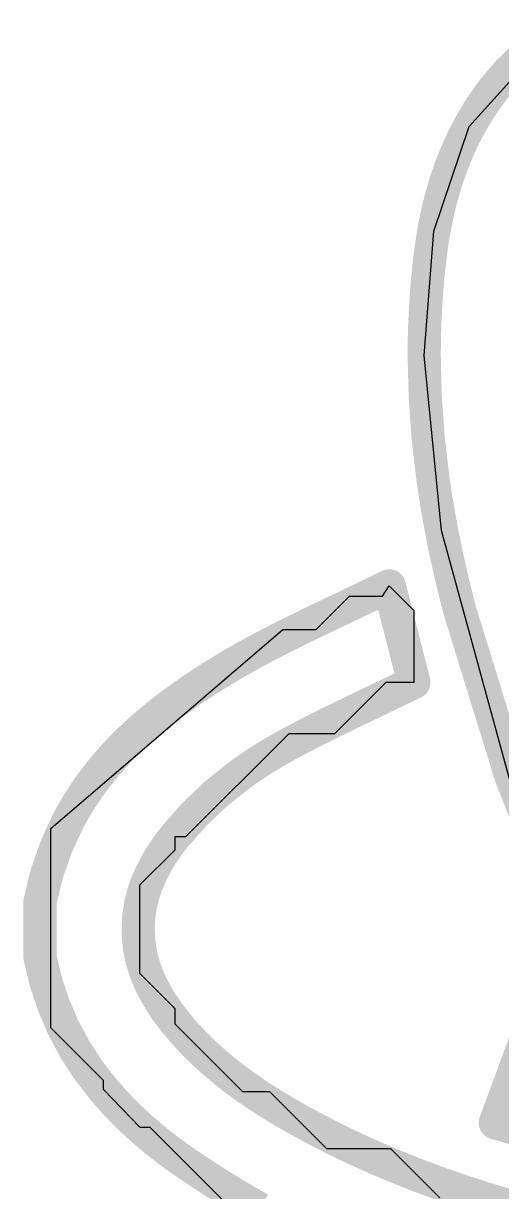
# Model space of a CAD drawing. Header units: millimetres. Extents: x 80 to 209, y 77 to 97.
# Drawn here: x 85.356 to 86.798, y 88.938 to 92.459 of the extents above; entities that cross this region are included whole.
import ezdxf

# ---------------------------------------------------------------- set-up
doc = ezdxf.new("R2010")
doc.units = ezdxf.units.MM
doc.layers.add('TopOverlay', color=2, linetype='Continuous')

msp = doc.modelspace()

# ---------------------------------------------------------------- linework, layer by layer
at = {"layer": 'TopOverlay'}
for p, q in [((86.7001, 92.1475), (86.9344, 92.4087)), ((86.5935, 91.8327), (86.7001, 92.1475)), ((86.5642, 91.4582), (86.5935, 91.8327)), ((86.6165, 90.9305), (86.5642, 91.4582)), ((86.8803, 89.9639), (86.6165, 90.9305)), ((86.4387, 90.7319), (86.4589, 90.7635)), ((86.4589, 90.7635), (86.5332, 90.6892)), ((86.2387, 90.6319), (86.3387, 90.7319)), ((86.3387, 90.7319), (86.4387, 90.7319)), ((86.5332, 90.6892), (86.5332, 90.4723)), ((85.4387, 90.0319), (86.1387, 90.6319)), ((86.1387, 90.6319), (86.2387, 90.6319)), ((86.4485, 90.4723), (86.294, 90.3179)), ((86.5332, 90.4723), (86.4485, 90.4723)), ((86.1559, 90.3179), (85.8454, 90.0073)), ((86.294, 90.3179), (86.1559, 90.3179)), ((85.4387, 89.4319), (85.4387, 90.0319)), ((85.8454, 90.0073), (85.8124, 90.0073)), ((85.8124, 90.0073), (85.8124, 89.9671)), ((85.8124, 89.9671), (85.7065, 89.8612)), ((85.7065, 89.8612), (85.7065, 89.5963)), ((85.7065, 89.5963), (85.8128, 89.49)), ((85.8128, 89.49), (85.8128, 89.4434)), ((85.8128, 89.4434), (86.0165, 89.2396)), ((85.5978, 89.2728), (85.4387, 89.4319)), ((85.5978, 89.2453), (85.5978, 89.2728)), ((85.7087, 89.1312), (85.5978, 89.2453)), ((86.0165, 89.2396), (86.0977, 89.2396)), ((86.0977, 89.2396), (86.2701, 89.0673)), ((85.738, 89.1312), (85.7087, 89.1312)), ((85.9843, 88.885), (85.738, 89.1312)), ((86.2701, 89.0673), (86.4623, 89.0673)), ((86.4623, 89.0673), (86.6109, 88.9187))]:
    msp.add_line(p, q, dxfattribs=at)
at = {"layer": 'TopOverlay', "const_width": 0.1}
for points in [[(86.7817, 92.2708, -0.080724), (86.9344, 92.4087)], [(86.7389, 92.2123, -0.024004), (86.7817, 92.2708)], [(86.7001, 92.1475, -0.021996), (86.7389, 92.2123)], [(86.6651, 92.0762, -0.019867), (86.7001, 92.1475)], [(86.6148, 91.9306, -0.04001), (86.6651, 92.0762)], [(86.6031, 91.8816, -0.010783), (86.6148, 91.9306)], [(86.5935, 91.8327, -0.009536), (86.6031, 91.8816)], [(86.5857, 91.7841, -0.008313), (86.5935, 91.8327)], [(86.5796, 91.7361, -0.00711), (86.5857, 91.7841)], [(86.5748, 91.6889, -0.005914), (86.5796, 91.7361)], [(86.5711, 91.6428, -0.004706), (86.5748, 91.6889)], [(86.5642, 91.4582, -0.014427), (86.5682, 91.5979)], [(86.5908, 91.0856, -0.034736), (86.5642, 91.4582)], [(86.6165, 90.9305, -0.012577), (86.5908, 91.0856)], [(86.6509, 90.7707, -0.01161), (86.6165, 90.9305)], [(86.6715, 90.6889, -0.005417), (86.6509, 90.7707)], [(87.5195, 88.7801, -0.079203), (86.6715, 90.6889)], [(85.8032, 90.406, -0.029496), (85.9905, 90.5288)], [(85.7237, 90.3419, -0.018109), (85.8032, 90.406)], [(85.6532, 90.2756, -0.02036), (85.7237, 90.3419)], [(85.5916, 90.2067, -0.022406), (85.6532, 90.2756)], [(86.0808, 90.2427, -0.017646), (86.1651, 90.2914)], [(86.0037, 90.1902, -0.019335), (86.0808, 90.2427)], [(85.4937, 90.0598, -0.049155), (85.5916, 90.2067)], [(85.8124, 90.0073, -0.064888), (86.0037, 90.1902)], [(85.4064, 89.8123, -0.073137), (85.4937, 90.0598)], [(85.7726, 89.952, -0.027147), (85.8124, 90.0073)], [(85.7417, 89.8964, -0.030907), (85.7726, 89.952)], [(85.7065, 89.6725, -0.15439), (85.7417, 89.8964)], [(85.7198, 89.6165, -0.037578), (85.7065, 89.6725)], [(85.5978, 89.2453, -0.12791), (85.4066, 89.6433)], [(85.7419, 89.5608, -0.034645), (85.7198, 89.6165)], [(85.8128, 89.4503, -0.058332), (85.7419, 89.5608)], [(85.9002, 89.356, -0.034193), (85.8128, 89.4503)], [(85.9686, 89.2967, -0.020766), (85.9002, 89.356)], [(86.0061, 89.268, -0.009497), (85.9686, 89.2967)], [(85.7087, 89.1312, -0.036594), (85.5978, 89.2453)], [(86.046, 89.2396, -0.008842), (86.0061, 89.268)], [(86.0883, 89.2117, -0.008164), (86.046, 89.2396)], [(86.1809, 89.1565, -0.014289), (86.0883, 89.2117)], [(86.3552, 89.0673, -0.01825), (86.1809, 89.1565)], [(85.7731, 89.0774, -0.016365), (85.7087, 89.1312)], [(85.8436, 89.0256, -0.01503), (85.7731, 89.0774)], [(86.5413, 88.9883, -0.017425), (86.3552, 89.0673)], [(86.0692, 88.885, -0.023415), (85.8436, 89.0256)], [(86.7415, 88.9187, -0.015959), (86.5413, 88.9883)], [(86.8476, 88.8872, -0.007293), (86.7415, 88.9187)]]:
    msp.add_lwpolyline(points, format="xyb", dxfattribs=at)
at = {"layer": 'TopOverlay', "const_width": 0.05}
for points in [[(86.7567, 92.2708, 1), (86.8067, 92.2708, 1)], [(86.7567, 92.2708, 1), (86.8067, 92.2708, 1)], [(86.7139, 92.2123, 1), (86.7639, 92.2123, 1)], [(86.7139, 92.2123, 1), (86.7639, 92.2123, 1)], [(86.6751, 92.1475, 1), (86.7251, 92.1475, 1)], [(86.6751, 92.1475, 1), (86.7251, 92.1475, 1)], [(86.6401, 92.0762, 1), (86.6901, 92.0762, 1)], [(86.6401, 92.0762, 1), (86.6901, 92.0762, 1)], [(86.5898, 91.9306, 1), (86.6398, 91.9306, 1)], [(86.5898, 91.9306, 1), (86.6398, 91.9306, 1)], [(86.5781, 91.8816, 1), (86.6281, 91.8816, 1)], [(86.5781, 91.8816, 1), (86.6281, 91.8816, 1)], [(86.5685, 91.8327, 1), (86.6185, 91.8327, 1)], [(86.5685, 91.8327, 1), (86.6185, 91.8327, 1)], [(86.5607, 91.7841, 1), (86.6107, 91.7841, 1)], [(86.5607, 91.7841, 1), (86.6107, 91.7841, 1)], [(86.5546, 91.7361, 1), (86.6046, 91.7361, 1)], [(86.5546, 91.7361, 1), (86.6046, 91.7361, 1)], [(86.5498, 91.6889, 1), (86.5998, 91.6889, 1)], [(86.5498, 91.6889, 1), (86.5998, 91.6889, 1)], [(86.5461, 91.6428, 1), (86.5961, 91.6428, 1)], [(86.5461, 91.6428, 1), (86.5961, 91.6428, 1)], [(86.5432, 91.5979, 1), (86.5932, 91.5979, 1)], [(86.5432, 91.5979, 1), (86.5932, 91.5979, 1)], [(86.5392, 91.4582, 1), (86.5892, 91.4582, 1)], [(86.5392, 91.4582, 1), (86.5892, 91.4582, 1)], [(86.5658, 91.0856, 1), (86.6158, 91.0856, 1)], [(86.5658, 91.0856, 1), (86.6158, 91.0856, 1)], [(86.5915, 90.9305, 1), (86.6415, 90.9305, 1)], [(86.5915, 90.9305, 1), (86.6415, 90.9305, 1)], [(86.4339, 90.7635, 1), (86.4839, 90.7635, 1)], [(86.4339, 90.7635, 1), (86.4839, 90.7635, 1)], [(86.4339, 90.7635, 1), (86.4839, 90.7635, 1)], [(86.6259, 90.7707, 1), (86.6759, 90.7707, 1)], [(86.6259, 90.7707, 1), (86.6759, 90.7707, 1)], [(86.3615, 90.7284, 1), (86.4115, 90.7284, 1)], [(86.3615, 90.7284, 1), (86.4115, 90.7284, 1)], [(86.3759, 90.7353, 1), (86.4259, 90.7353, 1)], [(86.3759, 90.7353, 1), (86.4259, 90.7353, 1)], [(86.3904, 90.7423, 1), (86.4404, 90.7423, 1)], [(86.3904, 90.7423, 1), (86.4404, 90.7423, 1)], [(86.4049, 90.7493, 1), (86.4549, 90.7493, 1)], [(86.4049, 90.7493, 1), (86.4549, 90.7493, 1)], [(86.2901, 90.6942, 1), (86.3401, 90.6942, 1)], [(86.2901, 90.6942, 1), (86.3401, 90.6942, 1)], [(86.3043, 90.7009, 1), (86.3542, 90.7009, 1)], [(86.3043, 90.7009, 1), (86.3542, 90.7009, 1)], [(86.3185, 90.7077, 1), (86.3685, 90.7077, 1)], [(86.3185, 90.7077, 1), (86.3685, 90.7077, 1)], [(86.3328, 90.7146, 1), (86.3828, 90.7146, 1)], [(86.3328, 90.7146, 1), (86.3828, 90.7146, 1)], [(86.3471, 90.7214, 1), (86.3971, 90.7214, 1)], [(86.3471, 90.7214, 1), (86.3971, 90.7214, 1)], [(86.6465, 90.6889, 1), (86.6965, 90.6889, 1)], [(86.6465, 90.6889, 1), (86.6965, 90.6889, 1)], [(86.2227, 90.6621, 1), (86.2727, 90.6621, 1)], [(86.2227, 90.6621, 1), (86.2727, 90.6621, 1)], [(86.1567, 90.63, 1), (86.2067, 90.63, 1)], [(86.1567, 90.63, 1), (86.2067, 90.63, 1)], [(86.1896, 90.6461, 1), (86.2396, 90.6461, 1)], [(86.1896, 90.6461, 1), (86.2396, 90.6461, 1)], [(86.06, 90.5809, 1), (86.11, 90.5809, 1)], [(86.06, 90.5809, 1), (86.11, 90.5809, 1)], [(86.092, 90.5975, 1), (86.142, 90.5975, 1)], [(86.092, 90.5975, 1), (86.142, 90.5975, 1)], [(86.1242, 90.6139, 1), (86.1742, 90.6139, 1)], [(86.1242, 90.6139, 1), (86.1742, 90.6139, 1)], [(85.9968, 90.5466, 1), (86.0468, 90.5466, 1)], [(85.9968, 90.5466, 1), (86.0468, 90.5466, 1)], [(86.0283, 90.564, 1), (86.0783, 90.564, 1)], [(86.0283, 90.564, 1), (86.0783, 90.564, 1)], [(85.9655, 90.5288, 1), (86.0155, 90.5288, 1)], [(85.9655, 90.5288, 1), (86.0155, 90.5288, 1)], [(86.4421, 90.4404, 1), (86.4921, 90.4404, 1)], [(86.4421, 90.4404, 1), (86.4921, 90.4404, 1)], [(86.464, 90.451, 1), (86.514, 90.451, 1)], [(86.464, 90.451, 1), (86.514, 90.451, 1)], [(86.4861, 90.4616, 1), (86.5361, 90.4616, 1)], [(86.4861, 90.4616, 1), (86.5361, 90.4616, 1)], [(86.5082, 90.4723, 1), (86.5582, 90.4723, 1)], [(86.5082, 90.4723, 1), (86.5582, 90.4723, 1)], [(86.5082, 90.4723, 1), (86.5582, 90.4723, 1)], [(85.7782, 90.406, 1), (85.8282, 90.406, 1)], [(85.7782, 90.406, 1), (85.8282, 90.406, 1)], [(86.3716, 90.4067, 1), (86.4216, 90.4067, 1)], [(86.3716, 90.4067, 1), (86.4216, 90.4067, 1)], [(86.3983, 90.4194, 1), (86.4482, 90.4194, 1)], [(86.3983, 90.4194, 1), (86.4482, 90.4194, 1)], [(86.4201, 90.4299, 1), (86.4701, 90.4299, 1)], [(86.4201, 90.4299, 1), (86.4701, 90.4299, 1)], [(86.4311, 90.4351, 1), (86.4811, 90.4351, 1)], [(86.4311, 90.4351, 1), (86.4811, 90.4351, 1)], [(86.319, 90.3814, 1), (86.369, 90.3814, 1)], [(86.319, 90.3814, 1), (86.369, 90.3814, 1)], [(86.3452, 90.394, 1), (86.3952, 90.394, 1)], [(86.3452, 90.394, 1), (86.3952, 90.394, 1)], [(85.6987, 90.3419, 1), (85.7487, 90.3419, 1)], [(85.6987, 90.3419, 1), (85.7487, 90.3419, 1)], [(86.2416, 90.3436, 1), (86.2916, 90.3436, 1)], [(86.2416, 90.3436, 1), (86.2916, 90.3436, 1)], [(86.2673, 90.3562, 1), (86.3173, 90.3562, 1)], [(86.2673, 90.3562, 1), (86.3173, 90.3562, 1)], [(86.293, 90.3688, 1), (86.343, 90.3688, 1)], [(86.293, 90.3688, 1), (86.343, 90.3688, 1)], [(86.1907, 90.3179, 1), (86.2407, 90.3179, 1)], [(86.1907, 90.3179, 1), (86.2407, 90.3179, 1)], [(86.2161, 90.3308, 1), (86.2661, 90.3308, 1)], [(86.2161, 90.3308, 1), (86.2661, 90.3308, 1)], [(85.6282, 90.2756, 1), (85.6782, 90.2756, 1)], [(85.6282, 90.2756, 1), (85.6782, 90.2756, 1)], [(86.1401, 90.2914, 1), (86.1901, 90.2914, 1)], [(86.1401, 90.2914, 1), (86.1901, 90.2914, 1)], [(86.0558, 90.2427, 1), (86.1058, 90.2427, 1)], [(86.0558, 90.2427, 1), (86.1058, 90.2427, 1)], [(85.5666, 90.2067, 1), (85.6166, 90.2067, 1)], [(85.5666, 90.2067, 1), (85.6166, 90.2067, 1)], [(85.9787, 90.1902, 1), (86.0287, 90.1902, 1)], [(85.9787, 90.1902, 1), (86.0287, 90.1902, 1)], [(85.4687, 90.0598, 1), (85.5187, 90.0598, 1)], [(85.4687, 90.0598, 1), (85.5187, 90.0598, 1)], [(85.7874, 90.0073, 1), (85.8374, 90.0073, 1)], [(85.7874, 90.0073, 1), (85.8374, 90.0073, 1)], [(85.7476, 89.952, 1), (85.7976, 89.952, 1)], [(85.7476, 89.952, 1), (85.7976, 89.952, 1)], [(85.7167, 89.8964, 1), (85.7667, 89.8964, 1)], [(85.7167, 89.8964, 1), (85.7667, 89.8964, 1)], [(85.3814, 89.8123, 1), (85.4314, 89.8123, 1)], [(85.3814, 89.8123, 1), (85.4314, 89.8123, 1)], [(85.3814, 89.8123, 1), (85.4314, 89.8123, 1)], [(85.6815, 89.6725, 1), (85.7315, 89.6725, 1)], [(85.6815, 89.6725, 1), (85.7315, 89.6725, 1)], [(85.3816, 89.6433, 1), (85.4316, 89.6433, 1)], [(85.3816, 89.6433, 1), (85.4316, 89.6433, 1)], [(85.3816, 89.6433, 1), (85.4316, 89.6433, 1)], [(85.6948, 89.6165, 1), (85.7448, 89.6165, 1)], [(85.6948, 89.6165, 1), (85.7448, 89.6165, 1)], [(85.7169, 89.5608, 1), (85.7669, 89.5608, 1)], [(85.7169, 89.5608, 1), (85.7669, 89.5608, 1)], [(85.7878, 89.4503, 1), (85.8378, 89.4503, 1)], [(85.7878, 89.4503, 1), (85.8378, 89.4503, 1)], [(85.8752, 89.356, 1), (85.9252, 89.356, 1)], [(85.8752, 89.356, 1), (85.9252, 89.356, 1)], [(85.9436, 89.2967, 1), (85.9936, 89.2967, 1)], [(85.9436, 89.2967, 1), (85.9936, 89.2967, 1)], [(85.5728, 89.2453, 1), (85.6228, 89.2453, 1)], [(85.5728, 89.2453, 1), (85.6228, 89.2453, 1)], [(85.9811, 89.268, 1), (86.0311, 89.268, 1)], [(85.9811, 89.268, 1), (86.0311, 89.268, 1)], [(86.021, 89.2396, 1), (86.071, 89.2396, 1)], [(86.021, 89.2396, 1), (86.071, 89.2396, 1)], [(86.0633, 89.2117, 1), (86.1133, 89.2117, 1)], [(86.0633, 89.2117, 1), (86.1133, 89.2117, 1)], [(86.1559, 89.1565, 1), (86.2059, 89.1565, 1)], [(86.1559, 89.1565, 1), (86.2059, 89.1565, 1)], [(86.7535, 89.1453, 1), (86.8035, 89.1453, 1)], [(86.7535, 89.1453, 1), (86.8035, 89.1453, 1)], [(85.6837, 89.1312, 1), (85.7337, 89.1312, 1)], [(85.6837, 89.1312, 1), (85.7337, 89.1312, 1)], [(85.7481, 89.0774, 1), (85.7981, 89.0774, 1)], [(85.7481, 89.0774, 1), (85.7981, 89.0774, 1)], [(86.3302, 89.0673, 1), (86.3802, 89.0673, 1)], [(86.3302, 89.0673, 1), (86.3802, 89.0673, 1)], [(85.8186, 89.0256, 1), (85.8686, 89.0256, 1)], [(85.8186, 89.0256, 1), (85.8686, 89.0256, 1)], [(86.5163, 88.9883, 1), (86.5663, 88.9883, 1)], [(86.5163, 88.9883, 1), (86.5663, 88.9883, 1)], [(86.7165, 88.9187, 1), (86.7665, 88.9187, 1)], [(86.7165, 88.9187, 1), (86.7665, 88.9187, 1)]]:
    msp.add_lwpolyline(points, format="xyb", close=True, dxfattribs=at)
at = {"layer": 'TopOverlay', "const_width": 0.1}
for points in [[(86.5682, 91.5979), (86.5711, 91.6428)], [(86.4299, 90.7493), (86.4589, 90.7635)], [(86.4589, 90.7635), (86.5332, 90.4723)], [(86.4589, 90.7635), (86.5332, 90.4723)], [(86.3721, 90.7214), (86.3865, 90.7284)], [(86.3865, 90.7284), (86.4009, 90.7353)], [(86.4009, 90.7353), (86.4154, 90.7423)], [(86.4154, 90.7423), (86.4299, 90.7493)], [(86.2477, 90.6621), (86.3151, 90.6942)], [(86.3151, 90.6942), (86.3293, 90.7009)], [(86.3293, 90.7009), (86.3435, 90.7077)], [(86.3435, 90.7077), (86.3578, 90.7146)], [(86.3578, 90.7146), (86.3721, 90.7214)], [(86.2146, 90.6461), (86.2477, 90.6621)], [(86.1492, 90.6139), (86.1817, 90.63)], [(86.1817, 90.63), (86.2146, 90.6461)], [(86.0533, 90.564), (86.085, 90.5809)], [(86.085, 90.5809), (86.117, 90.5975)], [(86.117, 90.5975), (86.1492, 90.6139)], [(85.9905, 90.5288), (86.0218, 90.5466)], [(86.0218, 90.5466), (86.0533, 90.564)], [(86.4561, 90.4351), (86.4671, 90.4404)], [(86.4671, 90.4404), (86.489, 90.451)], [(86.489, 90.451), (86.5111, 90.4616)], [(86.5111, 90.4616), (86.5332, 90.4723)], [(86.3702, 90.394), (86.3966, 90.4067)], [(86.3966, 90.4067), (86.4233, 90.4194)], [(86.4233, 90.4194), (86.4451, 90.4299)], [(86.4451, 90.4299), (86.4561, 90.4351)], [(86.318, 90.3688), (86.344, 90.3814)], [(86.344, 90.3814), (86.3702, 90.394)], [(86.2411, 90.3308), (86.2666, 90.3436)], [(86.2666, 90.3436), (86.2923, 90.3562)], [(86.2923, 90.3562), (86.318, 90.3688)], [(86.1651, 90.2914), (86.2157, 90.3179)], [(86.2157, 90.3179), (86.2411, 90.3308)], [(85.4064, 89.8123), (85.4066, 89.6433)], [(85.4064, 89.8123), (85.4066, 89.6433)], [(86.7785, 89.1453), (86.9076, 89.4954)], [(86.7785, 89.1453), (87.0603, 89.0643)]]:
    msp.add_lwpolyline(points, dxfattribs=at)

doc.saveas('drawing.dxf')
